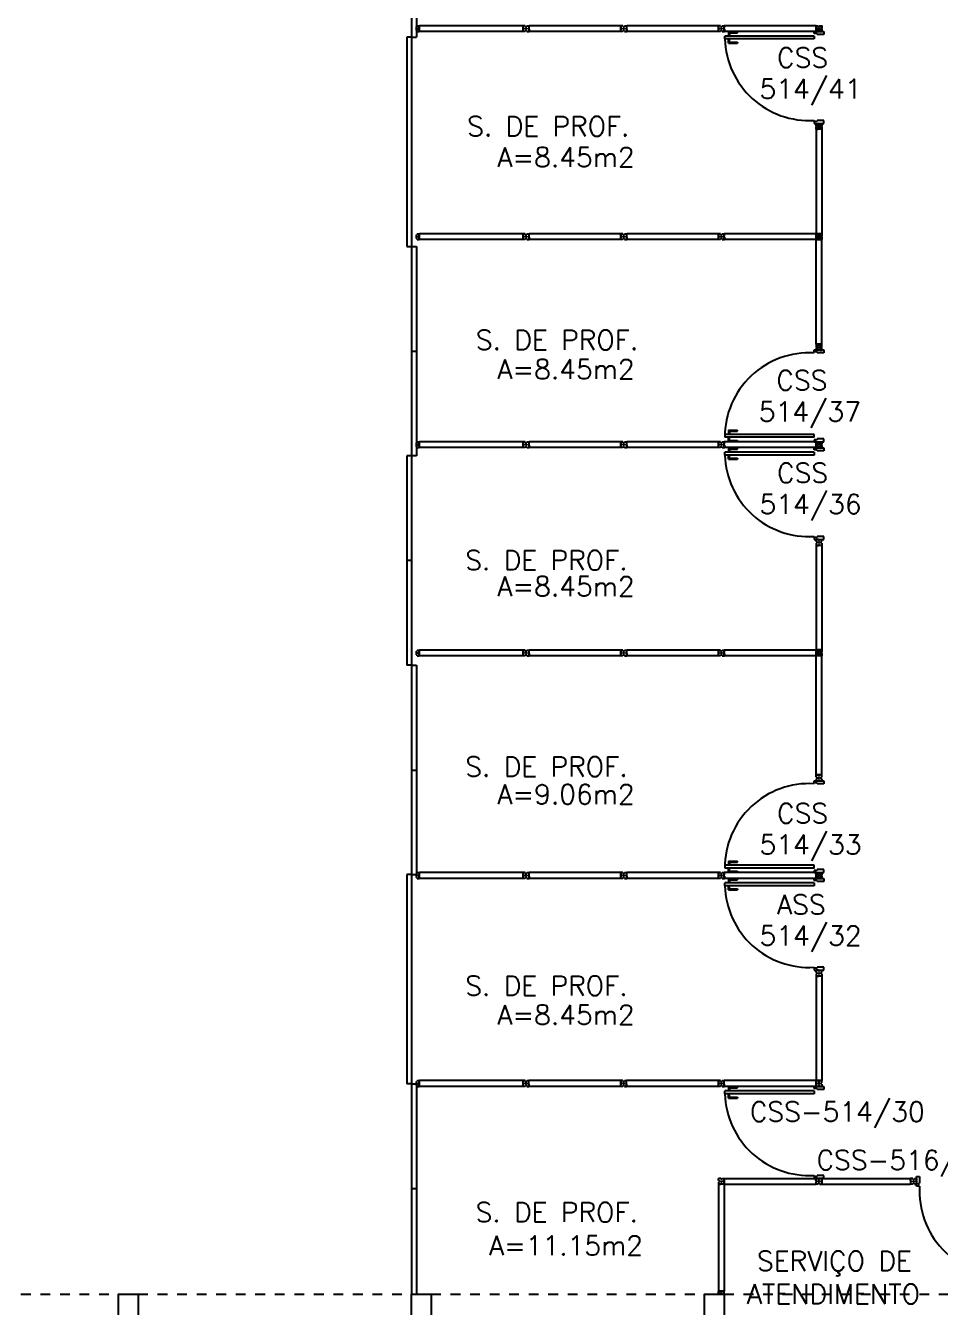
# Model space of a CAD drawing. Extents: x 0 to 244, y -71 to 76.
# Drawn here: x 38.02 to 47.39, y -26.38 to -13.26 of the extents above; entities that cross this region are included whole.
import ezdxf
from ezdxf.enums import TextEntityAlignment as Align

# ---------------------------------------------------------------- set-up
doc = ezdxf.new("R2010")
doc.units = 0
doc.header["$LTSCALE"] = 0.01
doc.header["$MEASUREMENT"] = 0
doc.linetypes.add('HIDDEN2', pattern=[0.1875, 0.125, -0.0625])
doc.layers.get('0').update_dxf_attribs({"linetype": 'CONTINUOUS'})
for name, color, linetype in [('DIV', 2, 'CONTINUOUS'), ('ESQ', 1, 'CONTINUOUS'), ('ESTR', 3, 'CONTINUOUS'), ('PROJ', 1, 'HIDDEN2'), ('TEXTO', 2, 'CONTINUOUS'), ('TEXTO-ENDEREÇO', 2, 'CONTINUOUS'), ('ÁREA', 2, 'CONTINUOUS')]:
    doc.layers.add(name, color=color, linetype=linetype)
doc.layers.get('0').freeze()
doc.styles.add('UNB-100', font='simplex.shx', dxfattribs={"height": 0.2})
doc.styles.add('UNB-100-1', font='simplex.shx', dxfattribs={"height": 0.2})

# ---------------------------------------------------------------- blocks, each defined once
blk = doc.blocks.new('PILAR-SSN')
blk.add_lwpolyline([(0.197, -42.962), (0.197, -44.462), (-0.003, -44.462), (-0.003, -42.962)], close=True)
blk = doc.blocks.new('PDV2E-SSN')
at = {"layer": 'DIV'}
for p, q in [((0.034, 0.925), (0.034, 0.835)), ((0.034, 0.925), (0.074, 0.925)), ((0.076, 0.05), (0.076, 0.965)), ((0.106, 0.965), (0.076, 0.965)), ((0.106, 0.05), (0.106, 0.965)), ((0.148, 0.925), (0.108, 0.925)), ((0.148, 0.925), (0.148, 0.835)), ((0.044, 0.835), (0.034, 0.835)), ((0.044, 0.915), (0.044, 0.835)), ((0.044, 0.915), (0.074, 0.915)), ((0.138, 0.915), (0.108, 0.915)), ((0.138, 0.915), (0.138, 0.835)), ((0.138, 0.835), (0.148, 0.835)), ((0.031, 0.05), (0.031, -0.05)), ((0.051, 0.05), (0.031, 0.05)), ((0.051, 0.02), (0.051, 0.05)), ((0.051, 0.02), (0.061, 0.02)), ((0.061, -0.05), (0.061, 0.02)), ((0.076, 0.05), (0.106, 0.05)), ((0.95, 0.02), (0.94, 0.02)), ((0.94, -0.05), (0.94, 0.02)), ((0.95, 0.02), (0.95, 0.05)), ((0.95, 0.05), (0.97, 0.05)), ((0.97, 0.05), (0.97, 0.035)), ((0.97, 0.035), (0.97, -0.035)), ((0.031, -0.05), (0.061, -0.05)), ((0.97, -0.05), (0.94, -0.05)), ((0.97, -0.035), (0.97, -0.05))]:
    blk.add_line(p, q, dxfattribs=at)
at = {"layer": 'DIV', "color": 1}
blk.add_arc((0.076, 0.1), 0.865, 356.6786, 90, dxfattribs=at)
blk = doc.blocks.new('MTT-SSN')
for p, q in [((-0.0051, 0), (0.0051, 0)), ((0, -0.0051), (0, 0.0051))]:
    blk.add_line(p, q)
blk.add_lwpolyline([(-0.008, 0.03), (-0.008, 0.02), (0.008, 0.02), (0.008, 0.03), (0.03, 0.03), (0.03, 0.006), (0.0205, 0.006), (0.0205, -0.006), (0.03, -0.006), (0.03, -0.03), (0.008, -0.03), (0.008, -0.02), (-0.008, -0.02), (-0.008, -0.03), (-0.03, -0.03), (-0.03, -0.006), (-0.0185, -0.006), (-0.0185, 0.006), (-0.03, 0.006), (-0.03, 0.03)], close=True)
blk = doc.blocks.new('DIVMT-SSN')
for p, q in [((-0.03, 0.008), (-0.03, 0.03)), ((-0.006, 0.03), (-0.03, 0.03)), ((-0.03, 0.008), (-0.02, 0.008)), ((-0.02, -0.008), (-0.02, 0.008)), ((-0.006, 0.02), (-0.006, 0.03)), ((0.006, 0.02), (-0.006, 0.02)), ((-0.005, 0), (0.005, 0)), ((0.005, 0), (-0.005, 0)), ((0, 0.005), (0, -0.005)), ((0, -0.005), (0, 0.005)), ((0.006, 0.03), (0.03, 0.03)), ((0.006, 0.02), (0.006, 0.03)), ((0.03, 0.008), (0.02, 0.008)), ((0.02, -0.008), (0.02, 0.008)), ((0.03, 0.008), (0.03, 0.03)), ((-0.03, -0.008), (-0.03, -0.03)), ((-0.03, -0.008), (-0.02, -0.008)), ((-0.03, -0.03), (-0.03, -0.97)), ((-0.03, -0.03), (-0.009, -0.03)), ((0.03, -0.03), (-0.03, -0.03)), ((-0.03, -0.03), (-0.006, -0.03)), ((-0.009, -0.03), (-0.027, -0.03)), ((-0.006, -0.02), (-0.006, -0.03)), ((-0.006, -0.02), (0.006, -0.02)), ((-0.006, -0.02), (-0.006, -0.03)), ((0.006, -0.02), (-0.006, -0.02)), ((0.005, -0.03), (-0.005, -0.03)), ((0.006, -0.02), (0.006, -0.03)), ((0.006, -0.02), (0.006, -0.03)), ((0.03, -0.03), (0.006, -0.03)), ((0.03, -0.008), (0.02, -0.008)), ((0.03, -0.008), (0.03, -0.03)), ((0.03, -0.03), (0.03, -0.97)), ((0.03, -0.97), (-0.03, -0.97)), ((-0.006, -0.98), (-0.006, -0.97)), ((-0.006, -0.98), (0.006, -0.98)), ((0.006, -1.001), (-0.006, -1.001)), ((0.005, -0.97), (-0.005, -0.97)), ((0, -0.994), (0, -1.007)), ((0, -1.02), (0, -1.021)), ((0.006, -0.98), (0.006, -0.97))]:
    blk.add_line(p, q)
blk = doc.blocks.new('MTINI-SSN')
for p, q in [((-0.03, 0.008), (-0.03, 0.028)), ((-0.03, 0.028), (-0.008, 0.028)), ((-0.03, 0.008), (-0.02, 0.008)), ((-0.02, 0), (-0.02, 0.008)), ((-0.001, 0), (-0.02, 0)), ((-0.008, 0.019), (-0.008, 0.028)), ((0.008, 0.019), (-0.008, 0.019)), ((0.005, 0), (-0.005, 0)), ((0.02, 0), (-0.001, 0)), ((0, -0.005), (0, 0.005)), ((0.008, 0.019), (0.008, 0.028)), ((0.03, 0.028), (0.008, 0.028)), ((0.03, 0.008), (0.02, 0.008)), ((0.02, 0), (0.02, 0.008)), ((0.03, 0.008), (0.03, 0.028))]:
    blk.add_line(p, q)
blk = doc.blocks.new('DIV-SSN')
for p, q in [((-0.005, 0), (0.005, 0)), ((0, 0.005), (0, -0.005)), ((-0.03, -0.03), (-0.03, -0.97)), ((0.03, -0.03), (-0.03, -0.03)), ((-0.03, -0.03), (-0.009, -0.03)), ((-0.009, -0.03), (-0.027, -0.03)), ((-0.006, -0.02), (0.006, -0.02)), ((-0.006, -0.02), (-0.006, -0.03)), ((-0.005, -0.022), (0.005, -0.022)), ((-0.005, -0.022), (-0.005, -0.029)), ((0.005, -0.029), (-0.005, -0.029)), ((0.005, -0.03), (-0.005, -0.03)), ((0.005, -0.022), (0.005, -0.029)), ((0.006, -0.02), (0.006, -0.03)), ((0.03, -0.03), (0.03, -0.97)), ((0.03, -0.97), (-0.03, -0.97)), ((0.007, -0.999), (-0.007, -0.999)), ((-0.006, -0.98), (-0.006, -0.97)), ((-0.006, -0.98), (0.006, -0.98)), ((0.005, -0.97), (-0.005, -0.97)), ((0, -0.991), (0, -1.006)), ((0.006, -0.98), (0.006, -0.97))]:
    blk.add_line(p, q)
blk = doc.blocks.new('PDV2D-SSN')
at = {"color": 2}
for p, q in [((-0.148, 0.925), (-0.108, 0.925)), ((-0.148, 0.925), (-0.148, 0.835)), ((-0.106, 0.05), (-0.106, 0.965)), ((-0.076, 0.05), (-0.076, 0.965)), ((-0.034, 0.925), (-0.074, 0.925)), ((-0.034, 0.925), (-0.034, 0.835)), ((-0.138, 0.915), (-0.108, 0.915)), ((-0.138, 0.915), (-0.138, 0.835)), ((-0.044, 0.915), (-0.074, 0.915)), ((-0.044, 0.915), (-0.044, 0.835)), ((-0.044, 0.835), (-0.034, 0.835)), ((-0.076, 0.05), (-0.106, 0.05))]:
    blk.add_line(p, q, dxfattribs=at)
for p, q in [((-0.106, 0.965), (-0.076, 0.965)), ((-0.138, 0.835), (-0.148, 0.835)), ((-0.95, 0.05), (-0.97, 0.05)), ((-0.97, 0.05), (-0.97, 0.035)), ((-0.97, 0.035), (-0.97, -0.035)), ((-0.95, 0.02), (-0.95, 0.05)), ((-0.95, 0.02), (-0.94, 0.02)), ((-0.94, -0.05), (-0.94, 0.02)), ((-0.051, 0.02), (-0.061, 0.02)), ((-0.061, -0.05), (-0.061, 0.02)), ((-0.051, 0.05), (-0.031, 0.05)), ((-0.051, 0.02), (-0.051, 0.05)), ((-0.031, 0.05), (-0.031, -0.05)), ((-0.97, -0.035), (-0.97, -0.05)), ((-0.97, -0.05), (-0.94, -0.05)), ((-0.031, -0.05), (-0.061, -0.05))]:
    blk.add_line(p, q)
at = {"color": 1}
blk.add_arc((-0.076, 0.1), 0.865, 91.988, 183.3214, dxfattribs=at)

msp = doc.modelspace()

# ---------------------------------------------------------------- linework, layer by layer
at = {"layer": 'DIV'}
for p, q in [((42.003, -13.287), (42.002, -13.287)), ((42.03, -13.287), (42.016, -13.287)), ((42.022, -13.294), (42.022, -13.281)), ((42.044, -13.281), (42.044, -13.293)), ((42.044, -13.281), (42.053, -13.281)), ((42.044, -13.293), (42.053, -13.293)), ((42.053, -13.317), (42.053, -13.257)), ((43.115, -13.257), (42.053, -13.257)), ((42.053, -13.292), (42.053, -13.282)), ((43.115, -13.317), (42.053, -13.317)), ((43.115, -13.257), (43.115, -13.278)), ((43.115, -13.317), (43.115, -13.257)), ((43.137, -13.257), (43.115, -13.257)), ((43.115, -13.257), (43.115, -13.281)), ((43.115, -13.278), (43.115, -13.26)), ((43.125, -13.281), (43.115, -13.281)), ((43.125, -13.281), (43.115, -13.281)), ((43.115, -13.292), (43.115, -13.282)), ((43.125, -13.293), (43.115, -13.293)), ((43.115, -13.317), (43.115, -13.293)), ((43.125, -13.293), (43.115, -13.293)), ((43.137, -13.317), (43.115, -13.317)), ((43.125, -13.281), (43.125, -13.293)), ((43.125, -13.293), (43.125, -13.281)), ((43.137, -13.257), (43.137, -13.267)), ((43.137, -13.267), (43.153, -13.267)), ((43.137, -13.317), (43.137, -13.307)), ((43.137, -13.307), (43.153, -13.307)), ((43.15, -13.287), (43.14, -13.287)), ((43.14, -13.287), (43.15, -13.287)), ((43.145, -13.282), (43.145, -13.293)), ((43.145, -13.293), (43.145, -13.282)), ((43.153, -13.257), (43.175, -13.257)), ((43.153, -13.257), (43.153, -13.267)), ((43.153, -13.317), (43.153, -13.307)), ((43.153, -13.317), (43.175, -13.317)), ((43.166, -13.281), (43.175, -13.281)), ((43.166, -13.293), (43.166, -13.281)), ((43.166, -13.293), (43.175, -13.293)), ((43.175, -13.281), (43.175, -13.257)), ((43.175, -13.293), (43.175, -13.317)), ((46.139, -14.287), (46.15, -14.287)), ((46.144, -14.282), (46.144, -14.292)), ((46.174, -14.317), (46.114, -14.317)), ((46.114, -14.317), (46.135, -14.317)), ((46.114, -14.317), (46.114, -15.388)), ((46.135, -14.317), (46.117, -14.317)), ((46.138, -14.308), (46.15, -14.308)), ((46.138, -14.308), (46.138, -14.317)), ((46.139, -14.309), (46.149, -14.309)), ((46.139, -14.309), (46.139, -14.316)), ((46.149, -14.316), (46.139, -14.316)), ((46.149, -14.317), (46.139, -14.317)), ((46.149, -14.309), (46.149, -14.316)), ((46.15, -14.308), (46.15, -14.317)), ((46.174, -14.317), (46.174, -15.388)), ((42.003, -15.417), (42.002, -15.417)), ((42.03, -15.417), (42.016, -15.417)), ((42.022, -15.424), (42.022, -15.411)), ((42.044, -15.411), (42.053, -15.411)), ((42.044, -15.411), (42.044, -15.423)), ((42.044, -15.423), (42.053, -15.423)), ((42.053, -15.447), (42.053, -15.387)), ((43.115, -15.387), (42.053, -15.387)), ((42.053, -15.422), (42.053, -15.412)), ((43.115, -15.447), (42.053, -15.447)), ((43.115, -15.387), (43.115, -15.408)), ((43.115, -15.447), (43.115, -15.387)), ((43.137, -15.387), (43.115, -15.387)), ((43.115, -15.387), (43.115, -15.411)), ((43.115, -15.408), (43.115, -15.39)), ((43.125, -15.411), (43.115, -15.411)), ((43.125, -15.411), (43.115, -15.411)), ((43.115, -15.422), (43.115, -15.412)), ((43.125, -15.423), (43.115, -15.423)), ((43.115, -15.447), (43.115, -15.423)), ((43.125, -15.423), (43.115, -15.423)), ((43.137, -15.447), (43.115, -15.447)), ((43.125, -15.411), (43.125, -15.423)), ((43.125, -15.423), (43.125, -15.411)), ((43.137, -15.387), (43.137, -15.397)), ((43.137, -15.397), (43.153, -15.397)), ((43.137, -15.447), (43.137, -15.437)), ((43.137, -15.437), (43.153, -15.437)), ((43.15, -15.417), (43.14, -15.417)), ((43.14, -15.417), (43.15, -15.417)), ((43.145, -15.412), (43.145, -15.423)), ((43.145, -15.423), (43.145, -15.412)), ((43.153, -15.387), (43.175, -15.387)), ((43.153, -15.387), (43.153, -15.397)), ((43.153, -15.447), (43.153, -15.437)), ((43.153, -15.447), (43.175, -15.447)), ((43.166, -15.411), (43.175, -15.411)), ((43.166, -15.423), (43.166, -15.411)), ((43.166, -15.423), (43.175, -15.423)), ((43.175, -15.411), (43.175, -15.387)), ((43.175, -15.423), (43.175, -15.447)), ((46.174, -15.388), (46.114, -15.388)), ((46.174, -15.448), (46.114, -15.448)), ((46.114, -16.518), (46.114, -15.448)), ((46.138, -15.397), (46.138, -15.388)), ((46.138, -15.397), (46.15, -15.397)), ((46.152, -15.417), (46.138, -15.417)), ((46.152, -15.418), (46.138, -15.418)), ((46.138, -15.438), (46.15, -15.438)), ((46.138, -15.438), (46.138, -15.448)), ((46.149, -15.388), (46.139, -15.388)), ((46.149, -15.448), (46.139, -15.448)), ((46.144, -15.409), (46.144, -15.424)), ((46.144, -15.426), (46.144, -15.412)), ((46.15, -15.397), (46.15, -15.388)), ((46.15, -15.438), (46.15, -15.448)), ((46.174, -16.518), (46.174, -15.448)), ((46.174, -16.518), (46.114, -16.518)), ((46.114, -16.518), (46.135, -16.518)), ((46.135, -16.518), (46.117, -16.518)), ((46.138, -16.528), (46.138, -16.518)), ((46.138, -16.528), (46.15, -16.528)), ((46.149, -16.518), (46.139, -16.518)), ((46.139, -16.527), (46.139, -16.519)), ((46.149, -16.519), (46.139, -16.519)), ((46.139, -16.527), (46.149, -16.527)), ((46.149, -16.527), (46.149, -16.519)), ((46.15, -16.528), (46.15, -16.518)), ((46.139, -16.548), (46.15, -16.548)), ((46.144, -16.553), (46.144, -16.543)), ((42.003, -17.547), (42.002, -17.547)), ((42.03, -17.547), (42.016, -17.547)), ((42.022, -17.554), (42.022, -17.541)), ((42.044, -17.541), (42.053, -17.541)), ((42.044, -17.541), (42.044, -17.553)), ((42.044, -17.553), (42.053, -17.553)), ((42.053, -17.577), (42.053, -17.517)), ((43.115, -17.517), (42.053, -17.517)), ((42.053, -17.552), (42.053, -17.542)), ((43.115, -17.577), (42.053, -17.577)), ((43.115, -17.517), (43.115, -17.538)), ((43.115, -17.577), (43.115, -17.517)), ((43.137, -17.517), (43.115, -17.517)), ((43.115, -17.517), (43.115, -17.541)), ((43.115, -17.538), (43.115, -17.52)), ((43.125, -17.541), (43.115, -17.541)), ((43.125, -17.541), (43.115, -17.541)), ((43.115, -17.552), (43.115, -17.542)), ((43.125, -17.553), (43.115, -17.553)), ((43.115, -17.577), (43.115, -17.553)), ((43.125, -17.553), (43.115, -17.553)), ((43.137, -17.577), (43.115, -17.577)), ((43.125, -17.541), (43.125, -17.553)), ((43.125, -17.553), (43.125, -17.541)), ((43.137, -17.517), (43.137, -17.527)), ((43.137, -17.527), (43.153, -17.527)), ((43.137, -17.577), (43.137, -17.567)), ((43.137, -17.567), (43.153, -17.567)), ((43.15, -17.547), (43.14, -17.547)), ((43.14, -17.547), (43.15, -17.547)), ((43.145, -17.542), (43.145, -17.553)), ((43.145, -17.553), (43.145, -17.542)), ((43.153, -17.517), (43.175, -17.517)), ((43.153, -17.517), (43.153, -17.527)), ((43.153, -17.577), (43.153, -17.567)), ((43.153, -17.577), (43.175, -17.577)), ((43.166, -17.541), (43.175, -17.541)), ((43.166, -17.553), (43.166, -17.541)), ((43.166, -17.553), (43.175, -17.553)), ((43.175, -17.541), (43.175, -17.517)), ((43.175, -17.553), (43.175, -17.577)), ((46.114, -18.539), (46.114, -18.517)), ((46.138, -18.517), (46.114, -18.517)), ((46.114, -18.539), (46.124, -18.539)), ((46.114, -18.555), (46.114, -18.577)), ((46.114, -18.555), (46.124, -18.555)), ((46.114, -18.577), (46.135, -18.577)), ((46.174, -18.577), (46.114, -18.577)), ((46.114, -18.577), (46.138, -18.577)), ((46.114, -18.577), (46.114, -19.647)), ((46.135, -18.577), (46.117, -18.577)), ((46.124, -18.555), (46.124, -18.539)), ((46.138, -18.527), (46.138, -18.517)), ((46.15, -18.527), (46.138, -18.527)), ((46.138, -18.568), (46.138, -18.577)), ((46.138, -18.568), (46.15, -18.568)), ((46.138, -18.568), (46.138, -18.577)), ((46.15, -18.568), (46.138, -18.568)), ((46.139, -18.547), (46.15, -18.547)), ((46.15, -18.547), (46.139, -18.547)), ((46.149, -18.577), (46.139, -18.577)), ((46.144, -18.542), (46.144, -18.552)), ((46.144, -18.552), (46.144, -18.542)), ((46.15, -18.517), (46.174, -18.517)), ((46.15, -18.527), (46.15, -18.517)), ((46.15, -18.568), (46.15, -18.577)), ((46.15, -18.568), (46.15, -18.577)), ((46.174, -18.577), (46.15, -18.577)), ((46.174, -18.539), (46.164, -18.539)), ((46.164, -18.555), (46.164, -18.539)), ((46.174, -18.555), (46.164, -18.555)), ((46.174, -18.539), (46.174, -18.517)), ((46.174, -18.555), (46.174, -18.577)), ((46.174, -18.577), (46.174, -19.647)), ((42.003, -19.679), (42.002, -19.679)), ((42.03, -19.679), (42.016, -19.679)), ((42.022, -19.685), (42.022, -19.673)), ((42.044, -19.673), (42.053, -19.673)), ((42.044, -19.673), (42.044, -19.685)), ((42.053, -19.709), (42.053, -19.649)), ((43.115, -19.649), (42.053, -19.649)), ((42.053, -19.684), (42.053, -19.674)), ((43.115, -19.649), (43.115, -19.67)), ((43.115, -19.709), (43.115, -19.649)), ((43.137, -19.649), (43.115, -19.649)), ((43.115, -19.649), (43.115, -19.673)), ((43.115, -19.67), (43.115, -19.652)), ((43.125, -19.673), (43.115, -19.673)), ((43.125, -19.673), (43.115, -19.673)), ((43.115, -19.684), (43.115, -19.674)), ((43.125, -19.673), (43.125, -19.685)), ((43.125, -19.685), (43.125, -19.673)), ((43.137, -19.649), (43.137, -19.659)), ((43.137, -19.659), (43.153, -19.659)), ((43.15, -19.679), (43.14, -19.679)), ((43.14, -19.679), (43.15, -19.679)), ((43.145, -19.674), (43.145, -19.684)), ((43.145, -19.684), (43.145, -19.674)), ((43.153, -19.649), (43.175, -19.649)), ((43.153, -19.649), (43.153, -19.659)), ((43.166, -19.673), (43.175, -19.673)), ((43.166, -19.685), (43.166, -19.673)), ((43.175, -19.673), (43.175, -19.649)), ((46.174, -19.647), (46.114, -19.647)), ((42.044, -19.685), (42.053, -19.685)), ((43.115, -19.709), (42.053, -19.709)), ((43.125, -19.685), (43.115, -19.685)), ((43.115, -19.709), (43.115, -19.685)), ((43.125, -19.685), (43.115, -19.685)), ((43.137, -19.709), (43.115, -19.709)), ((43.137, -19.709), (43.137, -19.699)), ((43.137, -19.699), (43.153, -19.699)), ((43.153, -19.709), (43.153, -19.699)), ((43.153, -19.709), (43.175, -19.709)), ((43.166, -19.685), (43.175, -19.685)), ((43.175, -19.685), (43.175, -19.709)), ((46.114, -20.928), (46.114, -19.709)), ((46.174, -19.709), (46.114, -19.709)), ((46.174, -20.928), (46.174, -19.709)), ((46.114, -20.928), (46.135, -20.928)), ((46.174, -20.928), (46.114, -20.928)), ((46.114, -20.95), (46.114, -20.928)), ((46.114, -20.928), (46.138, -20.928)), ((46.114, -20.95), (46.124, -20.95)), ((46.114, -20.966), (46.114, -20.988)), ((46.114, -20.966), (46.124, -20.966)), ((46.138, -20.988), (46.114, -20.988)), ((46.135, -20.928), (46.117, -20.928)), ((46.124, -20.95), (46.124, -20.966)), ((46.138, -20.937), (46.138, -20.928)), ((46.138, -20.937), (46.138, -20.928)), ((46.138, -20.937), (46.15, -20.937)), ((46.15, -20.937), (46.138, -20.937)), ((46.138, -20.978), (46.138, -20.988)), ((46.15, -20.978), (46.138, -20.978)), ((46.149, -20.928), (46.139, -20.928)), ((46.139, -20.958), (46.15, -20.958)), ((46.15, -20.958), (46.139, -20.958)), ((46.144, -20.963), (46.144, -20.953)), ((46.144, -20.953), (46.144, -20.963)), ((46.15, -20.937), (46.15, -20.928)), ((46.174, -20.928), (46.15, -20.928)), ((46.15, -20.937), (46.15, -20.928)), ((46.15, -20.978), (46.15, -20.988)), ((46.15, -20.988), (46.174, -20.988)), ((46.174, -20.95), (46.164, -20.95)), ((46.164, -20.95), (46.164, -20.966)), ((46.174, -20.966), (46.164, -20.966)), ((46.174, -20.95), (46.174, -20.928)), ((46.174, -20.966), (46.174, -20.988)), ((42.003, -21.957), (42.002, -21.957)), ((42.03, -21.957), (42.016, -21.957)), ((42.022, -21.964), (42.022, -21.951)), ((42.044, -21.951), (42.053, -21.951)), ((42.044, -21.951), (42.044, -21.963)), ((42.044, -21.963), (42.053, -21.963)), ((42.053, -21.987), (42.053, -21.927)), ((43.115, -21.927), (42.053, -21.927)), ((42.053, -21.962), (42.053, -21.952)), ((43.115, -21.987), (42.053, -21.987)), ((43.115, -21.927), (43.115, -21.948)), ((43.115, -21.987), (43.115, -21.927)), ((43.115, -21.927), (43.115, -21.951)), ((43.137, -21.927), (43.115, -21.927)), ((43.115, -21.948), (43.115, -21.93)), ((43.125, -21.951), (43.115, -21.951)), ((43.125, -21.951), (43.115, -21.951)), ((43.115, -21.962), (43.115, -21.952)), ((43.125, -21.963), (43.115, -21.963)), ((43.115, -21.987), (43.115, -21.963)), ((43.125, -21.963), (43.115, -21.963)), ((43.137, -21.987), (43.115, -21.987)), ((43.125, -21.951), (43.125, -21.963)), ((43.125, -21.963), (43.125, -21.951)), ((43.137, -21.927), (43.137, -21.937)), ((43.137, -21.937), (43.153, -21.937)), ((43.137, -21.987), (43.137, -21.977)), ((43.137, -21.977), (43.153, -21.977)), ((43.15, -21.957), (43.14, -21.957)), ((43.14, -21.957), (43.15, -21.957)), ((43.145, -21.952), (43.145, -21.963)), ((43.145, -21.963), (43.145, -21.952)), ((43.153, -21.927), (43.153, -21.937)), ((43.153, -21.927), (43.175, -21.927)), ((43.153, -21.987), (43.153, -21.977)), ((43.153, -21.987), (43.175, -21.987)), ((43.166, -21.951), (43.175, -21.951)), ((43.166, -21.963), (43.166, -21.951)), ((43.166, -21.963), (43.175, -21.963)), ((43.175, -21.951), (43.175, -21.927)), ((43.175, -21.963), (43.175, -21.987)), ((46.114, -22.949), (46.114, -22.927)), ((46.138, -22.927), (46.114, -22.927)), ((46.114, -22.949), (46.124, -22.949)), ((46.124, -22.965), (46.124, -22.949)), ((46.138, -22.936), (46.138, -22.927)), ((46.15, -22.936), (46.138, -22.936)), ((46.139, -22.957), (46.15, -22.957)), ((46.15, -22.957), (46.139, -22.957)), ((46.144, -22.952), (46.144, -22.962)), ((46.144, -22.962), (46.144, -22.952)), ((46.15, -22.927), (46.174, -22.927)), ((46.15, -22.936), (46.15, -22.927)), ((46.174, -22.949), (46.164, -22.949)), ((46.164, -22.965), (46.164, -22.949)), ((46.174, -22.949), (46.174, -22.927)), ((46.114, -22.965), (46.114, -22.987)), ((46.114, -22.965), (46.124, -22.965)), ((46.114, -22.987), (46.114, -24.057)), ((46.114, -22.987), (46.135, -22.987)), ((46.174, -22.987), (46.114, -22.987)), ((46.114, -22.987), (46.138, -22.987)), ((46.135, -22.987), (46.117, -22.987)), ((46.138, -22.977), (46.138, -22.987)), ((46.138, -22.977), (46.15, -22.977)), ((46.138, -22.977), (46.138, -22.987)), ((46.15, -22.977), (46.138, -22.977)), ((46.149, -22.987), (46.139, -22.987)), ((46.15, -22.977), (46.15, -22.987)), ((46.15, -22.977), (46.15, -22.987)), ((46.174, -22.987), (46.15, -22.987)), ((46.174, -22.965), (46.164, -22.965)), ((46.174, -22.965), (46.174, -22.987)), ((46.174, -22.987), (46.174, -24.057)), ((42.002, -24.087), (42.001, -24.087)), ((42.028, -24.087), (42.015, -24.087)), ((42.021, -24.094), (42.021, -24.081)), ((42.042, -24.081), (42.042, -24.093)), ((42.042, -24.081), (42.052, -24.081)), ((42.042, -24.093), (42.052, -24.093)), ((42.052, -24.117), (42.052, -24.057)), ((43.114, -24.057), (42.052, -24.057)), ((42.052, -24.092), (42.052, -24.082)), ((43.114, -24.117), (42.052, -24.117)), ((43.114, -24.057), (43.114, -24.081)), ((43.136, -24.057), (43.114, -24.057)), ((43.114, -24.117), (43.114, -24.057)), ((43.114, -24.057), (43.114, -24.078)), ((43.114, -24.078), (43.114, -24.06)), ((43.123, -24.081), (43.114, -24.081)), ((43.123, -24.081), (43.114, -24.081)), ((43.114, -24.092), (43.114, -24.082)), ((43.123, -24.093), (43.114, -24.093)), ((43.114, -24.117), (43.114, -24.093)), ((43.123, -24.093), (43.114, -24.093)), ((43.136, -24.117), (43.114, -24.117)), ((43.123, -24.093), (43.123, -24.081)), ((43.123, -24.081), (43.123, -24.093)), ((43.136, -24.057), (43.136, -24.067)), ((43.136, -24.067), (43.152, -24.067)), ((43.136, -24.107), (43.152, -24.107)), ((43.136, -24.117), (43.136, -24.107)), ((43.139, -24.087), (43.149, -24.087)), ((43.149, -24.087), (43.139, -24.087)), ((43.144, -24.092), (43.144, -24.082)), ((43.144, -24.082), (43.144, -24.092)), ((43.152, -24.057), (43.152, -24.067)), ((43.152, -24.057), (43.174, -24.057)), ((43.152, -24.117), (43.152, -24.107)), ((43.152, -24.117), (43.174, -24.117)), ((43.164, -24.093), (43.164, -24.081)), ((43.164, -24.081), (43.174, -24.081)), ((43.164, -24.093), (43.174, -24.093)), ((43.174, -24.081), (43.174, -24.057)), ((43.174, -24.093), (43.174, -24.117)), ((46.174, -24.057), (46.114, -24.057)), ((46.138, -24.066), (46.138, -24.057)), ((46.138, -24.066), (46.15, -24.066)), ((46.151, -24.087), (46.138, -24.087)), ((46.149, -24.057), (46.139, -24.057)), ((46.144, -24.08), (46.144, -24.094)), ((46.144, -24.106), (46.144, -24.107)), ((46.15, -24.066), (46.15, -24.057)), ((45.114, -25.08), (45.114, -25.058)), ((45.138, -25.058), (45.114, -25.058)), ((45.138, -25.067), (45.138, -25.058)), ((45.15, -25.058), (45.174, -25.058)), ((45.15, -25.067), (45.15, -25.058)), ((45.174, -25.08), (45.174, -25.058)), ((46.113, -25.082), (46.113, -25.058)), ((46.135, -25.058), (46.113, -25.058)), ((46.135, -25.058), (46.135, -25.068)), ((46.151, -25.058), (46.173, -25.058)), ((46.151, -25.058), (46.151, -25.068)), ((46.173, -25.058), (47.083, -25.058)), ((46.173, -25.058), (46.173, -25.118)), ((46.173, -25.058), (46.173, -25.082)), ((47.083, -25.082), (47.083, -25.058)), ((47.105, -25.058), (47.083, -25.058)), ((47.083, -25.058), (47.083, -25.118)), ((47.105, -25.058), (47.105, -25.068)), ((47.121, -25.058), (47.143, -25.058)), ((47.121, -25.058), (47.121, -25.068)), ((47.143, -25.058), (47.143, -25.118)), ((47.143, -25.058), (47.143, -25.082)), ((45.114, -25.08), (45.124, -25.08)), ((45.114, -25.096), (45.114, -25.118)), ((45.114, -25.096), (45.124, -25.096)), ((45.114, -25.118), (45.114, -26.212)), ((45.114, -25.118), (45.135, -25.118)), ((45.174, -25.118), (45.114, -25.118)), ((45.114, -25.118), (45.138, -25.118)), ((45.135, -25.118), (45.117, -25.118)), ((45.124, -25.096), (45.124, -25.08)), ((45.15, -25.067), (45.138, -25.067)), ((45.138, -25.108), (45.138, -25.118)), ((45.138, -25.108), (45.15, -25.108)), ((45.138, -25.108), (45.138, -25.118)), ((45.15, -25.108), (45.138, -25.108)), ((45.139, -25.088), (45.149, -25.088)), ((45.149, -25.088), (45.139, -25.088)), ((45.149, -25.118), (45.139, -25.118)), ((45.144, -25.083), (45.144, -25.093)), ((45.144, -25.093), (45.144, -25.083)), ((45.15, -25.108), (45.15, -25.118)), ((45.15, -25.108), (45.15, -25.118)), ((45.174, -25.118), (45.15, -25.118)), ((45.174, -25.08), (45.164, -25.08)), ((45.164, -25.096), (45.164, -25.08)), ((45.174, -25.096), (45.164, -25.096)), ((45.174, -25.096), (45.174, -25.118)), ((45.174, -25.118), (45.174, -26.212)), ((46.123, -25.082), (46.113, -25.082)), ((46.113, -25.094), (46.113, -25.118)), ((46.123, -25.094), (46.113, -25.094)), ((46.135, -25.118), (46.113, -25.118)), ((46.123, -25.082), (46.123, -25.094)), ((46.151, -25.068), (46.135, -25.068)), ((46.135, -25.118), (46.135, -25.108)), ((46.151, -25.108), (46.135, -25.108)), ((46.138, -25.088), (46.148, -25.088)), ((46.148, -25.088), (46.138, -25.088)), ((46.143, -25.093), (46.143, -25.083)), ((46.143, -25.083), (46.143, -25.093)), ((46.151, -25.118), (46.151, -25.108)), ((46.151, -25.118), (46.173, -25.118)), ((46.164, -25.082), (46.173, -25.082)), ((46.164, -25.094), (46.164, -25.082)), ((46.164, -25.082), (46.173, -25.082)), ((46.164, -25.082), (46.164, -25.094)), ((46.164, -25.094), (46.173, -25.094)), ((46.164, -25.094), (46.173, -25.094)), ((46.173, -25.083), (46.173, -25.093)), ((46.173, -25.118), (46.173, -25.094)), ((46.173, -25.118), (46.173, -25.097)), ((46.173, -25.097), (46.173, -25.115)), ((46.173, -25.118), (47.083, -25.118)), ((47.093, -25.082), (47.083, -25.082)), ((47.093, -25.082), (47.083, -25.082)), ((47.083, -25.083), (47.083, -25.093)), ((47.083, -25.094), (47.083, -25.118)), ((47.093, -25.094), (47.083, -25.094)), ((47.093, -25.094), (47.083, -25.094)), ((47.105, -25.118), (47.083, -25.118)), ((47.093, -25.082), (47.093, -25.094)), ((47.093, -25.094), (47.093, -25.082)), ((47.121, -25.068), (47.105, -25.068)), ((47.105, -25.118), (47.105, -25.108)), ((47.121, -25.108), (47.105, -25.108)), ((47.107, -25.088), (47.121, -25.088)), ((47.108, -25.088), (47.118, -25.088)), ((47.118, -25.088), (47.108, -25.088)), ((47.113, -25.093), (47.113, -25.083)), ((47.113, -25.083), (47.113, -25.093)), ((47.114, -25.082), (47.114, -25.094)), ((47.121, -25.118), (47.121, -25.108)), ((47.121, -25.118), (47.143, -25.118)), ((47.133, -25.088), (47.134, -25.088)), ((47.134, -25.082), (47.143, -25.082)), ((47.134, -25.094), (47.134, -25.082)), ((47.134, -25.082), (47.143, -25.082)), ((47.134, -25.082), (47.134, -25.094)), ((47.134, -25.094), (47.143, -25.094)), ((47.134, -25.094), (47.143, -25.094)), ((47.143, -25.083), (47.143, -25.093)), ((47.143, -25.118), (47.143, -25.094)), ((47.143, -25.118), (47.143, -25.097)), ((47.143, -25.097), (47.143, -25.115)), ((45.174, -26.212), (45.114, -26.212)), ((45.138, -26.221), (45.138, -26.212)), ((45.138, -26.221), (45.15, -26.221)), ((45.15, -26.243), (45.138, -26.243)), ((45.149, -26.212), (45.139, -26.212)), ((45.144, -26.236), (45.144, -26.249)), ((45.15, -26.221), (45.15, -26.212))]:
    msp.add_line(p, q, dxfattribs=at)
at = {"layer": 'ESQ'}
for p, q in [((41.972, -11.232), (41.972, -13.374)), ((42.022, -11.232), (42.022, -13.374)), ((41.972, -13.375), (41.922, -13.375)), ((41.922, -13.375), (41.922, -15.518)), ((41.972, -13.374), (42.022, -13.374)), ((41.972, -13.375), (41.972, -15.518)), ((41.922, -15.518), (41.972, -15.518)), ((41.972, -15.518), (41.972, -17.661)), ((41.972, -15.518), (42.022, -15.518)), ((42.022, -15.518), (42.022, -17.661)), ((42.022, -16.591), (41.972, -16.591)), ((41.972, -17.662), (41.922, -17.662)), ((41.922, -17.662), (41.922, -19.803)), ((42.022, -17.661), (41.972, -17.661)), ((41.972, -17.662), (41.972, -19.803)), ((41.972, -18.732), (41.922, -18.732)), ((41.972, -19.803), (41.922, -19.803)), ((41.972, -19.802), (41.972, -21.948)), ((41.972, -19.802), (42.022, -19.802)), ((41.972, -19.802), (42.022, -19.802)), ((41.972, -19.813), (41.972, -19.82)), ((42.022, -19.802), (42.022, -21.948)), ((41.972, -20.878), (42.022, -20.878)), ((41.972, -21.946), (41.922, -21.946)), ((41.922, -21.946), (41.922, -24.09)), ((41.972, -21.946), (41.972, -24.09)), ((41.972, -21.948), (42.022, -21.948)), ((41.972, -24.09), (41.922, -24.09)), ((41.972, -24.09), (42.022, -24.09)), ((41.972, -24.09), (41.972, -26.242)), ((42.022, -24.09), (42.022, -26.242)), ((41.972, -25.16), (42.022, -25.16))]:
    msp.add_line(p, q, dxfattribs=at)
at = {"layer": 'PROJ'}
for p, q in [((36.172, -26.242), (38.972, -26.242)), ((39.172, -26.242), (41.972, -26.242)), ((42.172, -26.242), (44.972, -26.242)), ((45.172, -26.242), (47.972, -26.242))]:
    msp.add_line(p, q, dxfattribs=at)

# ---------------------------------------------------------------- block references
at = {"layer": 'DIV'}
for name, p, rotation in [('MTINI-SSN', (42.022, -13.287), 270), ('DIVMT-SSN', (44.145, -13.287), 270), ('DIVMT-SSN', (45.145, -13.287), 270), ('DIV-SSN', (46.144, -13.287), 270), ('PDV2D-SSN', (46.144, -13.287), 90), ('MTINI-SSN', (42.022, -15.417), 270), ('DIVMT-SSN', (44.145, -15.417), 270), ('DIVMT-SSN', (45.145, -15.417), 270), ('DIV-SSN', (46.144, -15.417), 270), ('PDV2E-SSN', (46.144, -17.547), 90), ('MTINI-SSN', (42.022, -17.547), 270), ('DIVMT-SSN', (44.145, -17.547), 270), ('DIVMT-SSN', (45.145, -17.547), 270), ('DIV-SSN', (46.144, -17.547), 270), ('PDV2D-SSN', (46.144, -17.547), 90), ('MTINI-SSN', (42.022, -19.679), 270), ('DIVMT-SSN', (44.145, -19.679), 270), ('DIVMT-SSN', (45.145, -19.679), 270), ('DIV-SSN', (46.144, -19.679), 270), ('PDV2E-SSN', (46.144, -21.957), 90), ('MTINI-SSN', (42.022, -21.957), 270), ('DIVMT-SSN', (44.145, -21.957), 270), ('DIVMT-SSN', (45.145, -21.957), 270), ('DIV-SSN', (46.144, -21.957), 270), ('PDV2D-SSN', (46.144, -21.957), 90), ('MTINI-SSN', (42.021, -24.087), 270), ('DIVMT-SSN', (44.144, -24.087), 270), ('DIVMT-SSN', (45.144, -24.087), 270), ('DIVMT-SSN', (46.144, -24.087), 270), ('PDV2D-SSN', (46.144, -24.087), 90), ('DIV-SSN', (45.144, -25.088), 90), ('PDV2E-SSN', (48.114, -25.088), 180)]:
    msp.add_blockref(name, p, dxfattribs=dict(at, rotation=rotation))
for name, p in [('MTT-SSN', (46.144, -13.287)), ('MTT-SSN', (46.144, -14.287)), ('MTT-SSN', (46.144, -15.417)), ('MTT-SSN', (46.144, -17.548)), ('MTT-SSN', (46.144, -19.677)), ('MTT-SSN', (46.144, -21.957)), ('MTINI-SSN', (45.144, -26.243))]:
    msp.add_blockref(name, p, dxfattribs=at)
at = {"layer": 'DIV', "xscale": -1, "rotation": 180}
msp.add_blockref('MTT-SSN', (46.144, -16.548), dxfattribs=at)
at = {"layer": 'ESTR'}
for p in [(38.975, 16.72), (41.975, 16.72), (44.975, 16.72)]:
    msp.add_blockref('PILAR-SSN', p, dxfattribs=at)

# ---------------------------------------------------------------- texts
at = {"layer": 'TEXTO', "style": 'UNB-100'}
for s, p in [('S. DE PROF.', (42.541, -14.387)), ('S. DE PROF.', (42.63, -16.575)), ('S. DE PROF.', (42.521, -18.829)), ('S. DE PROF.', (42.521, -20.943)), ('S. DE PROF.', (42.521, -23.186)), ('S. DE PROF.', (42.627, -25.504)), ('SERVIÇO DE', (45.509, -26.003)), ('ATENDIMENTO', (45.405, -26.342))]:
    msp.add_text(s, height=0.2, dxfattribs=at).set_placement(p)
at = {"layer": 'TEXTO-ENDEREÇO', "style": 'UNB-100-1'}
for s, p in [('CSS', (45.715, -13.685)), ('514/41', (45.535, -14.004)), ('CSS', (45.708, -16.988)), ('514/37', (45.528, -17.308)), ('CSS', (45.715, -17.935)), ('514/36', (45.535, -18.255)), ('CSS', (45.715, -21.421)), ('514/33', (45.535, -21.74)), ('ASS', (45.715, -22.354)), ('514/32', (45.535, -22.673)), ('CSS-514/30', (45.436, -24.475)), ('CSS-516/29', (46.119, -24.971))]:
    msp.add_text(s, height=0.2, dxfattribs=at).set_placement(p)
at = {"layer": 'ÁREA', "style": 'UNB-100'}
for s, p in [('A=8.45m2', (43.553, -14.703)), ('A=8.45m2', (43.553, -16.874)), ('A=8.45m2', (43.553, -19.097)), ('A=9.06m2', (43.553, -21.225)), ('A=8.45m2', (43.553, -23.483)), ('A=11.15m2', (43.553, -25.845))]:
    msp.add_text(s, height=0.2, dxfattribs=at).set_placement(p, align=Align.CENTER)

doc.saveas('drawing.dxf')
